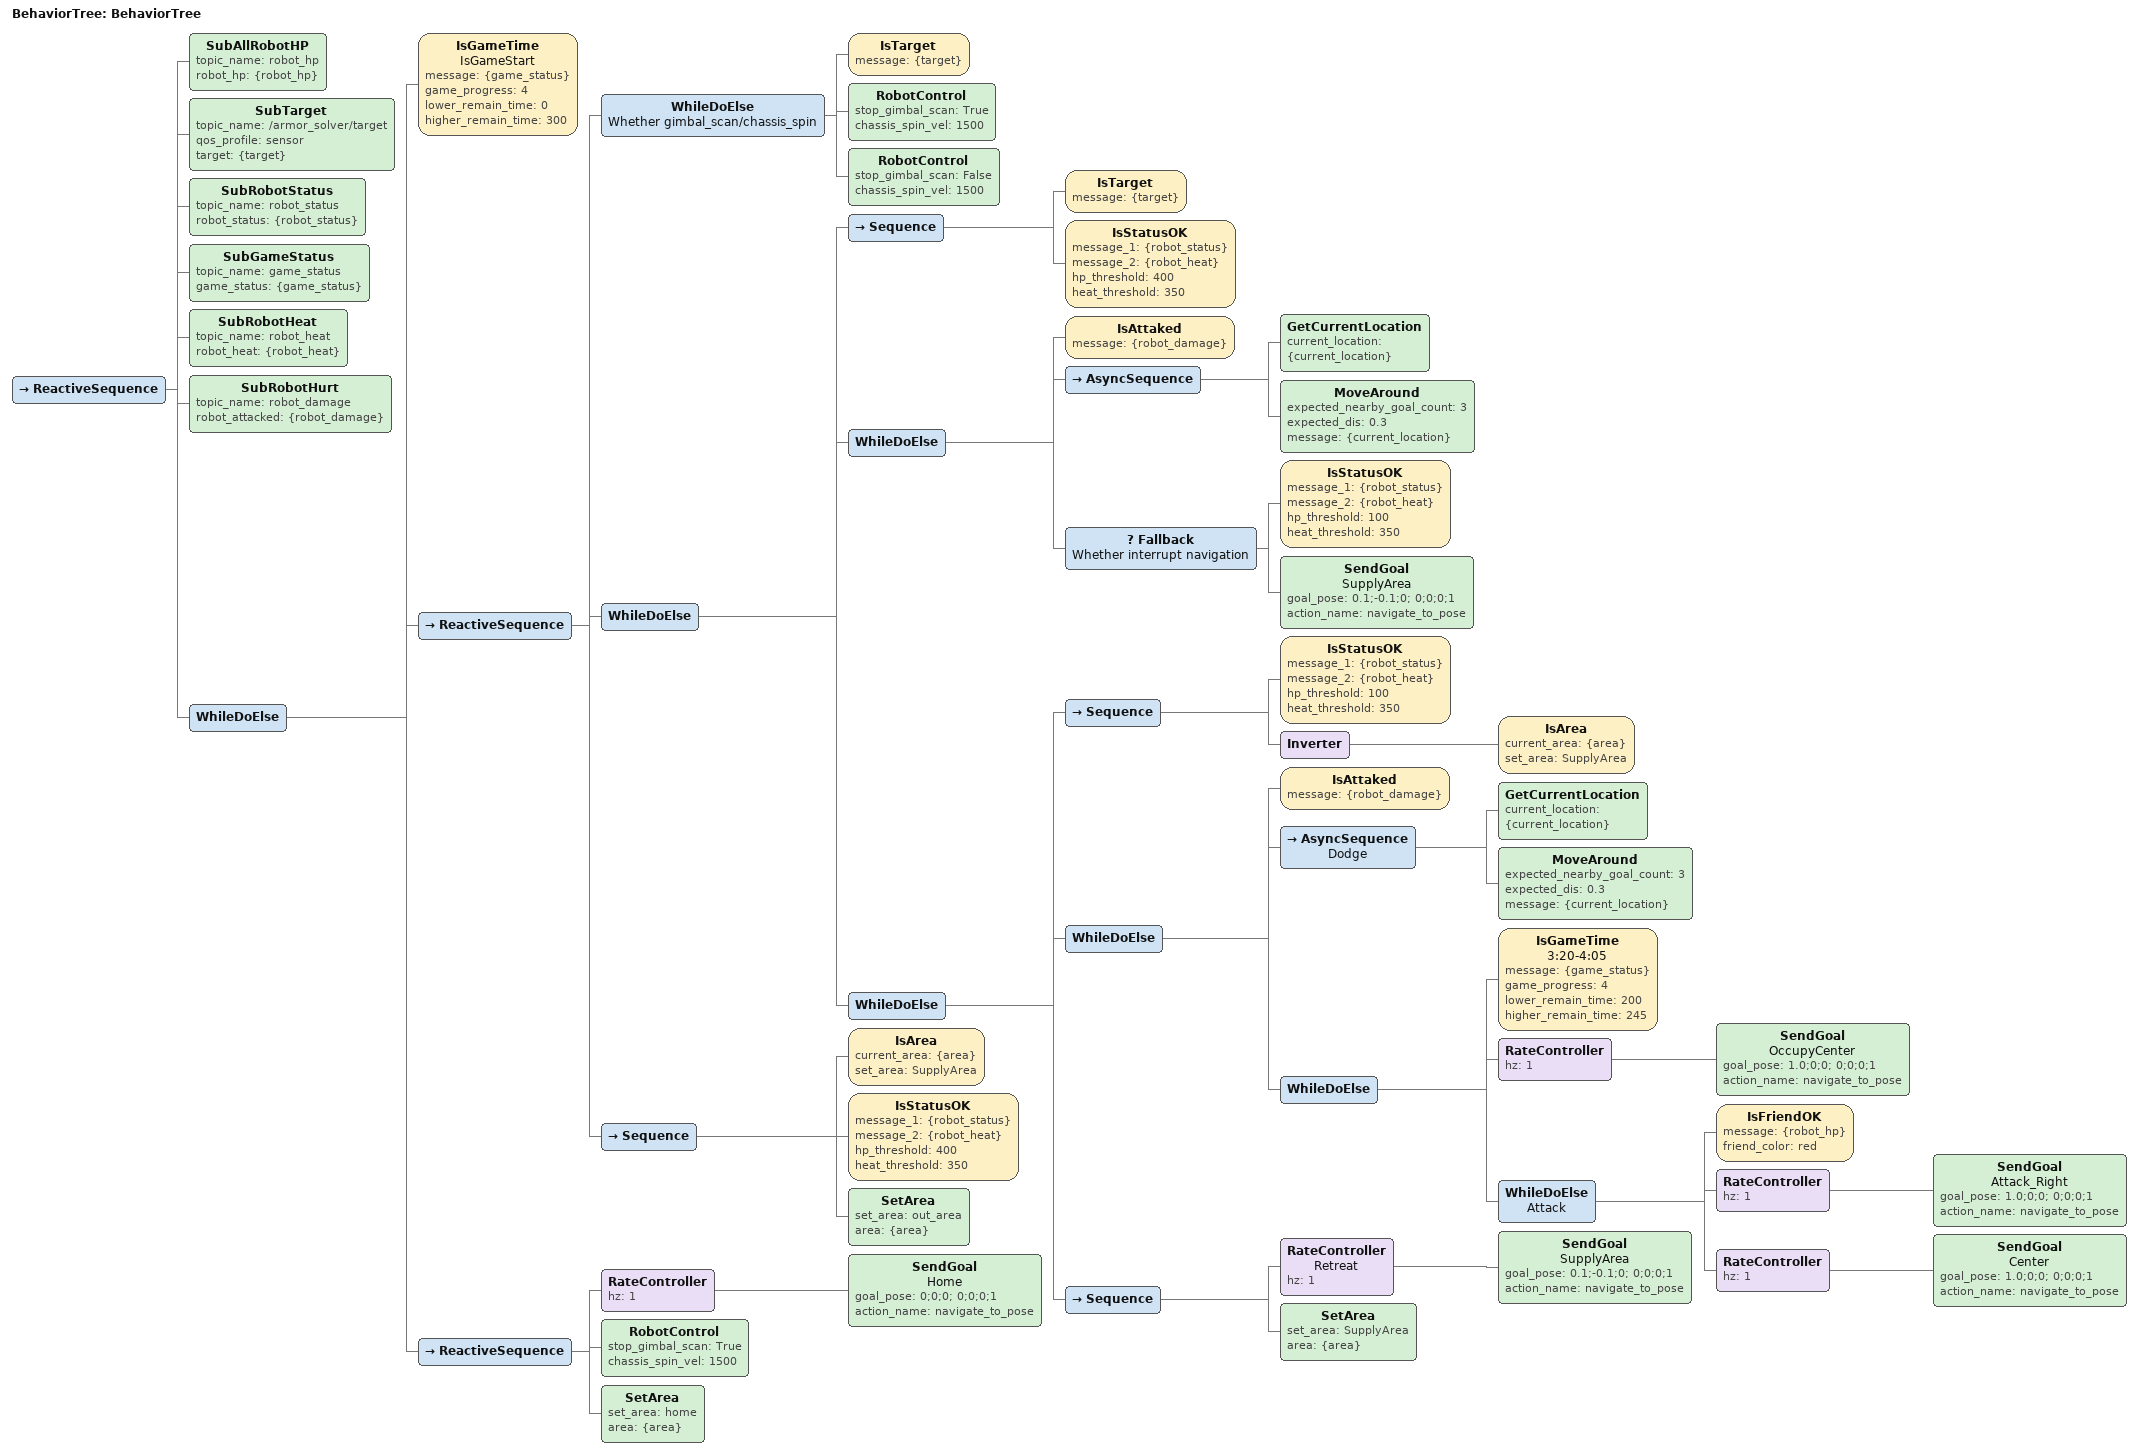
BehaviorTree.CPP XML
<?xml version="1.0" encoding="UTF-8"?>
<root BTCPP_format="4"
      main_tree_to_execute="BehaviorTree">
  <BehaviorTree ID="BehaviorTree">
    <ReactiveSequence>
      <SubAllRobotHP topic_name="robot_hp"
                     robot_hp="{robot_hp}"/>
      <SubTarget topic_name="/armor_solver/target"
                 qos_profile="sensor"
                 target="{target}"/>
      <SubRobotStatus topic_name="robot_status"
                      robot_status="{robot_status}"/>
      <SubGameStatus topic_name="game_status"
                     game_status="{game_status}"/>
      <SubRobotHeat topic_name="robot_heat"
                    robot_heat="{robot_heat}"/>
      <SubRobotHurt topic_name="robot_damage"
                    robot_attacked="{robot_damage}"/>
      <WhileDoElse>
        <IsGameTime name="IsGameStart"
                    message="{game_status}"
                    game_progress="4"
                    lower_remain_time="0"
                    higher_remain_time="300"/>
        <ReactiveSequence>
          <WhileDoElse name="Whether gimbal_scan/chassis_spin">
            <IsTarget message="{target}"/>
            <RobotControl stop_gimbal_scan="True"
                          chassis_spin_vel="1500"/>
            <RobotControl stop_gimbal_scan="False"
                          chassis_spin_vel="1500"/>
          </WhileDoElse>
          <WhileDoElse>
            <Sequence>
              <IsTarget message="{target}"/>
              <IsStatusOK message_1="{robot_status}"
                          message_2="{robot_heat}"
                          hp_threshold="400"
                          heat_threshold="350"/>
            </Sequence>
            <WhileDoElse>
              <IsAttaked message="{robot_damage}"/>
              <AsyncSequence>
                <GetCurrentLocation current_location="{current_location}"/>
                <MoveAround expected_nearby_goal_count="3"
                            expected_dis="0.3"
                            message="{current_location}"/>
              </AsyncSequence>
              <Fallback name="Whether interrupt navigation">
                <IsStatusOK message_1="{robot_status}"
                            message_2="{robot_heat}"
                            hp_threshold="100"
                            heat_threshold="350"/>
                <SendGoal name="SupplyArea"
                          goal_pose="0.1;-0.1;0; 0;0;0;1"
                          action_name="navigate_to_pose"/>
              </Fallback>
            </WhileDoElse>
            <WhileDoElse>
              <Sequence>
                <IsStatusOK message_1="{robot_status}"
                            message_2="{robot_heat}"
                            hp_threshold="100"
                            heat_threshold="350"/>
                <Inverter>
                  <IsArea current_area="{area}"
                          set_area="SupplyArea"/>
                </Inverter>
              </Sequence>
              <WhileDoElse>
                <IsAttaked message="{robot_damage}"/>
                <AsyncSequence name="Dodge">
                  <GetCurrentLocation current_location="{current_location}"/>
                  <MoveAround expected_nearby_goal_count="3"
                              expected_dis="0.3"
                              message="{current_location}"/>
                </AsyncSequence>
                <WhileDoElse>
                  <IsGameTime name="3:20-4:05"
                              message="{game_status}"
                              game_progress="4"
                              lower_remain_time="200"
                              higher_remain_time="245"/>
                  <RateController hz="1">
                    <SendGoal name="OccupyCenter"
                              goal_pose="1.0;0;0; 0;0;0;1"
                              action_name="navigate_to_pose"/>
                  </RateController>
                  <WhileDoElse name="Attack">
                    <IsFriendOK message="{robot_hp}"
                                friend_color="red"/>
                    <RateController hz="1">
                      <SendGoal name="Attack_Right"
                                goal_pose="1.0;0;0; 0;0;0;1"
                                action_name="navigate_to_pose"/>
                    </RateController>
                    <RateController hz="1">
                      <SendGoal name="Center"
                                goal_pose="1.0;0;0; 0;0;0;1"
                                action_name="navigate_to_pose"/>
                    </RateController>
                  </WhileDoElse>
                </WhileDoElse>
              </WhileDoElse>
              <Sequence>
                <RateController name="Retreat"
                                hz="1">
                  <SendGoal name="SupplyArea"
                            goal_pose="0.1;-0.1;0; 0;0;0;1"
                            action_name="navigate_to_pose"/>
                </RateController>
                <SetArea set_area="SupplyArea"
                         area="{area}"/>
              </Sequence>
            </WhileDoElse>
          </WhileDoElse>
          <Sequence>
            <IsArea current_area="{area}"
                    set_area="SupplyArea"/>
            <IsStatusOK message_1="{robot_status}"
                        message_2="{robot_heat}"
                        hp_threshold="400"
                        heat_threshold="350"/>
            <SetArea set_area="out_area"
                     area="{area}"/>
          </Sequence>
        </ReactiveSequence>
        <ReactiveSequence>
          <RateController hz="1">
            <SendGoal name="Home"
                      goal_pose="0;0;0; 0;0;0;1"
                      action_name="navigate_to_pose"/>
          </RateController>
          <RobotControl stop_gimbal_scan="True"
                        chassis_spin_vel="1500"/>
          <SetArea set_area="home"
                   area="{area}"/>
        </ReactiveSequence>
      </WhileDoElse>
    </ReactiveSequence>
  </BehaviorTree>

</root>
